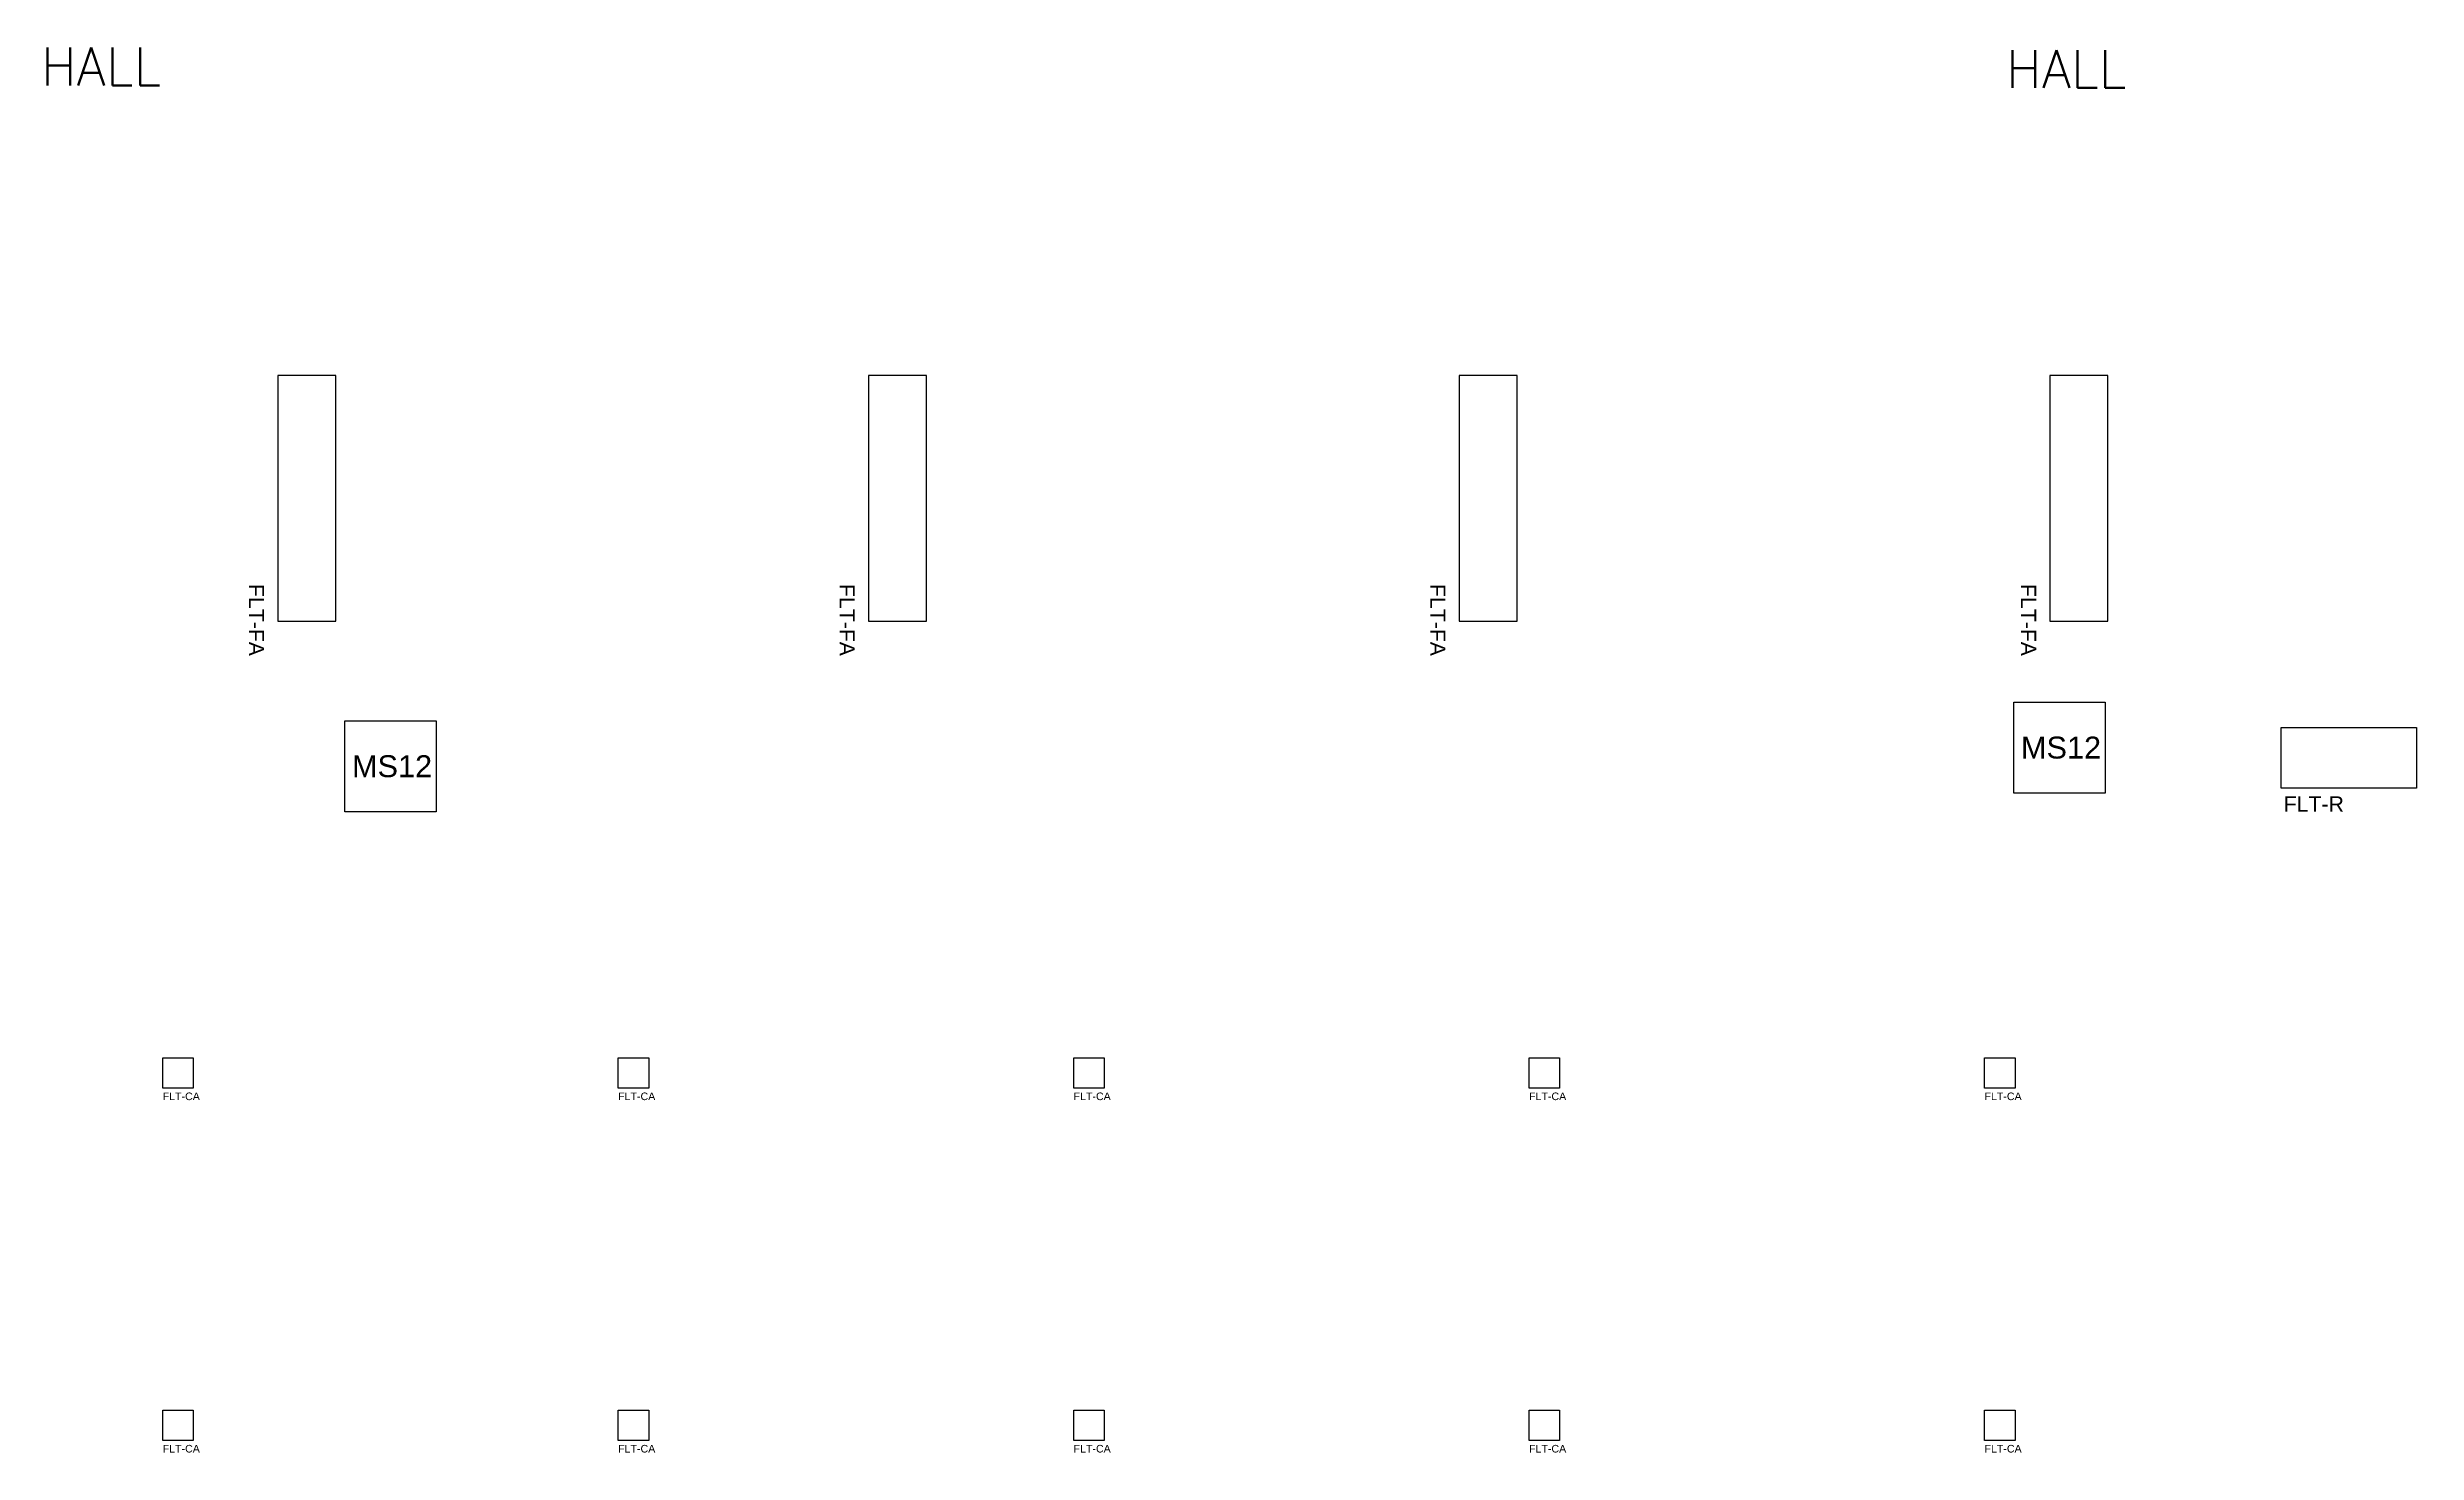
# Model space of a CAD drawing. Header units: feet. Extents: x 0 to 2574, y 0 to 1989.
# Drawn here: x 1349.5 to 1817, y 374.4 to 651.7 of the extents above; entities that cross this region are included whole.
import ezdxf
from ezdxf.enums import TextEntityAlignment as Align

# ---------------------------------------------------------------- set-up
doc = ezdxf.new("R2010")
doc.units = ezdxf.units.FT
doc.header["$MEASUREMENT"] = 0
doc.layers.get('0').update_dxf_attribs({"color": 255})
doc.layers.add('FLT-FIXTURE', color=90, linetype='Continuous')
doc.layers.add('FLT-PERIPHERALS', color=140, linetype='Continuous')
doc.styles.add('SET200', font='romans.shx', dxfattribs={"height": 200})
doc.styles.get("Standard").update_dxf_attribs({"font": 'arial.ttf'})

# ---------------------------------------------------------------- blocks, each defined once
blk = doc.blocks.new('FLT-FA')
at = {"layer": 'FLT-FIXTURE'}
blk.add_lwpolyline([(48.51, 11.46), (48.51, 0), (0, 0), (0, 11.46)], close=True, dxfattribs=at)
blk.add_attdef('FLT-FA', (7.36, -5.72), '', height=3, dxfattribs=at)
blk = doc.blocks.new('FLT-R')
at = {"layer": 'FLT-FIXTURE'}
blk.add_lwpolyline([(0, 12), (26.71, 12), (26.71, 0), (0, 0)], close=True, dxfattribs=at)
blk.add_attdef('FLT-R', (0.49, -4.6), '', height=3, dxfattribs=at)
blk = doc.blocks.new('FLT-MS12')
at = {"layer": 'FLT-PERIPHERALS'}
blk.add_lwpolyline([(0, 18), (18, 18), (18, 0), (0, 0)], close=True, dxfattribs=at)
at = {"layer": 'FLT-PERIPHERALS', "insert": (1.4, 11.18), "char_height": 4.333, "attachment_point": 1}
blk.add_mtext_dynamic_manual_height_columns('MS12', width=17.9976, gutter_width=1, heights=[0], dxfattribs=at)
blk = doc.blocks.new('AN')
at = {"style": 'SET200'}
blk.add_attdef('AREA', text='', height=7.49, dxfattribs=at).set_placement((17.79, -9.96), align=Align.CENTER)
blk = doc.blocks.new('FLT-CA')
at = {"layer": 'FLT-FIXTURE'}
blk.add_lwpolyline([(0, 6), (6, 6), (6, 0), (0, 0)], close=True, dxfattribs=at)
blk.add_attdef('FLT-CA', (-0.03, -2.37), '', height=1.5, dxfattribs=at)

msp = doc.modelspace()

# ---------------------------------------------------------------- block references
for p in [(1342.26, 654.18), (1730.06, 653.67)]:
    msp.add_blockref('AN', p).add_auto_attribs({'AREA': 'HALL'})
at = {"layer": 'FLT-FIXTURE'}
ref = msp.add_blockref('FLT-FA', (1394.94, 538.47), dxfattribs=dict(at, xscale=-1, rotation=270))
ref.add_attrib('FLT-FA', 'FLT-FA', (1389.22, 545.83), dxfattribs={"height": 3, "rotation": 270})
ref = msp.add_blockref('FLT-FA', (1511.51, 538.47), dxfattribs=dict(at, xscale=-1, rotation=270))
ref.add_attrib('FLT-FA', 'FLT-FA', (1505.79, 545.83), dxfattribs={"height": 3, "rotation": 270})
ref = msp.add_blockref('FLT-FA', (1628.08, 538.47), dxfattribs=dict(at, xscale=-1, rotation=270))
ref.add_attrib('FLT-FA', 'FLT-FA', (1622.37, 545.83), dxfattribs={"height": 3, "rotation": 270})
ref = msp.add_blockref('FLT-FA', (1744.65, 538.47), dxfattribs=dict(at, xscale=-1, rotation=270))
ref.add_attrib('FLT-FA', 'FLT-FA', (1738.94, 545.83), dxfattribs={"height": 3, "rotation": 270})
for name, p, values in [('FLT-R', (1790.31, 505.52), {'FLT-R': 'FLT-R'}), ('FLT-CA', (1372.24, 446.34), {'FLT-CA': 'FLT-CA'}), ('FLT-CA', (1462.12, 446.34), {'FLT-CA': 'FLT-CA'}), ('FLT-CA', (1552, 446.34), {'FLT-CA': 'FLT-CA'}), ('FLT-CA', (1641.89, 446.34), {'FLT-CA': 'FLT-CA'}), ('FLT-CA', (1731.77, 446.34), {'FLT-CA': 'FLT-CA'}), ('FLT-CA', (1372.24, 376.8), {'FLT-CA': 'FLT-CA'}), ('FLT-CA', (1462.12, 376.8), {'FLT-CA': 'FLT-CA'}), ('FLT-CA', (1552, 376.8), {'FLT-CA': 'FLT-CA'}), ('FLT-CA', (1641.89, 376.8), {'FLT-CA': 'FLT-CA'}), ('FLT-CA', (1731.77, 376.8), {'FLT-CA': 'FLT-CA'})]:
    msp.add_blockref(name, p, dxfattribs=at).add_auto_attribs(values)
at = {"layer": 'FLT-PERIPHERALS'}
for p in [(1737.54, 504.53), (1408.17, 500.85)]:
    msp.add_blockref('FLT-MS12', p, dxfattribs=at)

doc.saveas('drawing.dxf')
